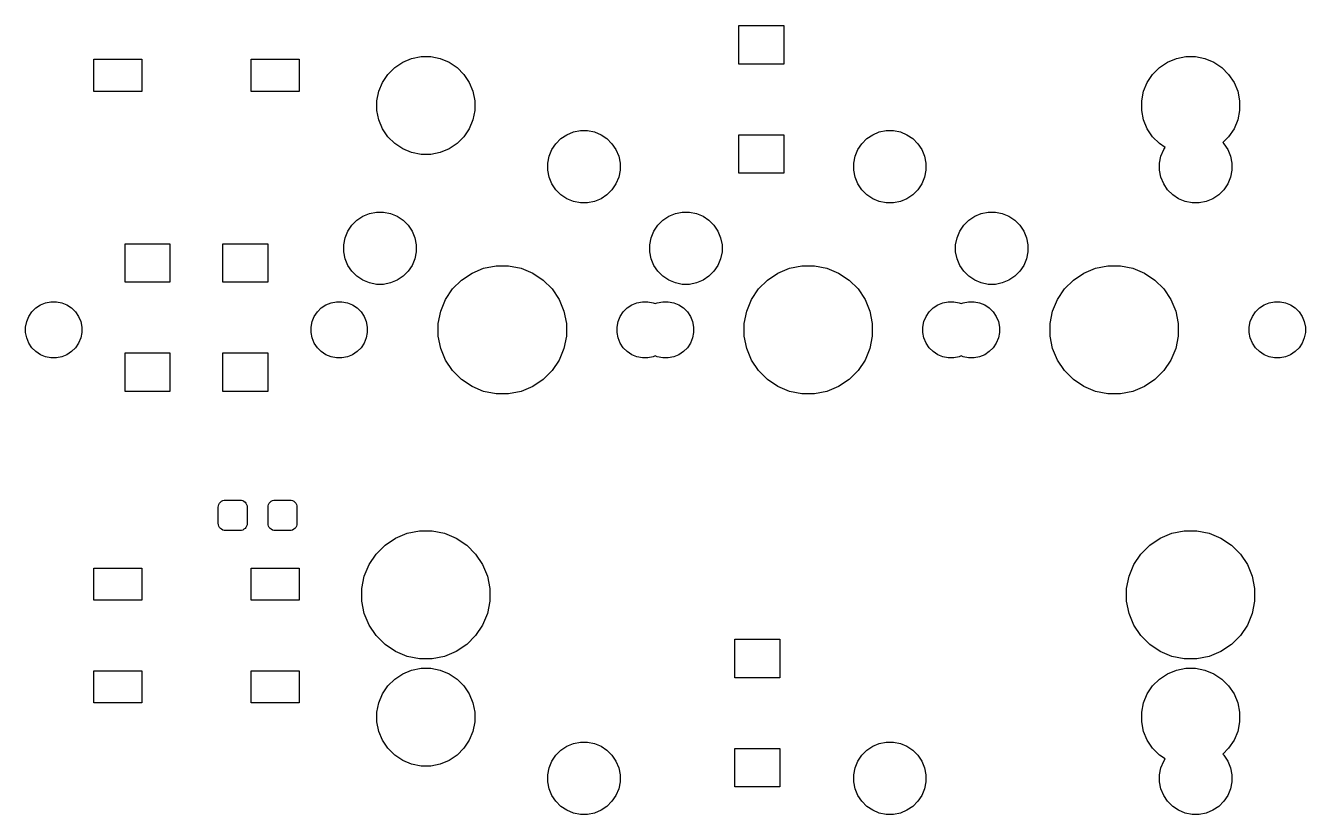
# Model space of a CAD drawing. Extents: x 8 to 336, y -137 to -25.
# Drawn here: x 296.31 to 336.15, y -105.58 to -81.01 of the extents above; entities that cross this region are included whole.
import ezdxf

# ---------------------------------------------------------------- set-up
doc = ezdxf.new("R2010")
doc.units = 0
doc.layers.add('BLACK', color=7, linetype='CONTINUOUS')

msp = doc.modelspace()

# ---------------------------------------------------------------- linework, layer by layer
at = {"layer": 'BLACK', "linetype": 'CONTINUOUS'}
for p, q in [((318.514, -82.212), (318.514, -81.012)), ((318.514, -81.012), (319.914, -81.012)), ((319.914, -81.012), (319.914, -82.212)), ((298.425, -83.0625), (298.425, -82.0625)), ((298.425, -82.0625), (299.925, -82.0625)), ((299.925, -82.0625), (299.925, -83.0625)), ((303.325, -83.0625), (303.325, -82.0625)), ((303.325, -82.0625), (304.825, -82.0625)), ((304.825, -82.0625), (304.825, -83.0625)), ((308.047, -82.1519), (308.324, -82.0371)), ((308.324, -82.0371), (308.619, -81.9785)), ((308.619, -81.9785), (308.919, -81.9785)), ((308.919, -81.9785), (309.213, -82.0371)), ((309.213, -82.0371), (309.491, -82.1519)), ((331.859, -82.1519), (332.137, -82.0371)), ((332.137, -82.0371), (332.431, -81.9785)), ((332.431, -81.9785), (332.731, -81.9785)), ((332.731, -81.9785), (333.026, -82.0371)), ((333.026, -82.0371), (333.303, -82.1519)), ((307.585, -82.531), (307.797, -82.3187)), ((307.797, -82.3187), (308.047, -82.1519)), ((309.491, -82.1519), (309.74, -82.3187)), ((309.74, -82.3187), (309.953, -82.531)), ((319.914, -82.212), (318.514, -82.212)), ((331.397, -82.531), (331.61, -82.3187)), ((331.61, -82.3187), (331.859, -82.1519)), ((333.303, -82.1519), (333.553, -82.3187)), ((333.553, -82.3187), (333.765, -82.531)), ((307.303, -83.058), (307.418, -82.7806)), ((307.418, -82.7806), (307.585, -82.531)), ((309.953, -82.531), (310.119, -82.7806)), ((310.119, -82.7806), (310.234, -83.058)), ((331.116, -83.058), (331.231, -82.7806)), ((331.231, -82.7806), (331.397, -82.531)), ((333.765, -82.531), (333.932, -82.7806)), ((333.932, -82.7806), (334.047, -83.058)), ((299.925, -83.0625), (298.425, -83.0625)), ((304.825, -83.0625), (303.325, -83.0625)), ((307.245, -83.3524), (307.303, -83.058)), ((310.234, -83.058), (310.293, -83.3524)), ((331.057, -83.3524), (331.116, -83.058)), ((334.047, -83.058), (334.105, -83.3524)), ((307.245, -83.6526), (307.245, -83.3524)), ((307.303, -83.947), (307.245, -83.6526)), ((310.293, -83.6526), (310.234, -83.947)), ((310.293, -83.3524), (310.293, -83.6526)), ((331.057, -83.6526), (331.057, -83.3524)), ((331.116, -83.947), (331.057, -83.6526)), ((334.105, -83.6526), (334.047, -83.947)), ((334.105, -83.3524), (334.105, -83.6526)), ((307.418, -84.2244), (307.303, -83.947)), ((310.234, -83.947), (310.119, -84.2244)), ((331.231, -84.2244), (331.116, -83.947)), ((334.047, -83.947), (333.932, -84.2244)), ((307.585, -84.474), (307.418, -84.2244)), ((307.797, -84.6863), (307.585, -84.474)), ((309.953, -84.474), (309.74, -84.6863)), ((310.119, -84.2244), (309.953, -84.474)), ((312.973, -84.5337), (313.157, -84.4105)), ((313.157, -84.4105), (313.362, -84.3257)), ((313.362, -84.3257), (313.579, -84.2825)), ((313.579, -84.2825), (313.801, -84.2825)), ((313.801, -84.2825), (314.018, -84.3257)), ((314.018, -84.3257), (314.223, -84.4105)), ((314.223, -84.4105), (314.407, -84.5337)), ((318.514, -85.612), (318.514, -84.412)), ((318.514, -84.412), (319.914, -84.412)), ((319.914, -84.412), (319.914, -85.612)), ((322.498, -84.5337), (322.682, -84.4105)), ((322.682, -84.4105), (322.887, -84.3257)), ((322.887, -84.3257), (323.104, -84.2825)), ((323.104, -84.2825), (323.326, -84.2825)), ((323.326, -84.2825), (323.543, -84.3257)), ((323.543, -84.3257), (323.748, -84.4105)), ((323.748, -84.4105), (323.932, -84.5337)), ((331.397, -84.474), (331.231, -84.2244)), ((331.61, -84.6863), (331.397, -84.474)), ((333.765, -84.474), (333.581, -84.6578)), ((333.932, -84.2244), (333.765, -84.474)), ((308.047, -84.8531), (307.797, -84.6863)), ((308.324, -84.9679), (308.047, -84.8531)), ((309.491, -84.8531), (309.213, -84.9679)), ((309.74, -84.6863), (309.491, -84.8531)), ((312.608, -85.0793), (312.693, -84.8746)), ((312.693, -84.8746), (312.816, -84.6904)), ((312.816, -84.6904), (312.973, -84.5337)), ((314.407, -84.5337), (314.564, -84.6904)), ((314.564, -84.6904), (314.687, -84.8746)), ((314.687, -84.8746), (314.772, -85.0793)), ((322.133, -85.0793), (322.218, -84.8746)), ((322.218, -84.8746), (322.341, -84.6904)), ((322.341, -84.6904), (322.498, -84.5337)), ((323.932, -84.5337), (324.089, -84.6904)), ((324.089, -84.6904), (324.212, -84.8746)), ((324.212, -84.8746), (324.297, -85.0793)), ((331.789, -84.806), (331.61, -84.6863)), ((331.658, -85.0793), (331.743, -84.8746)), ((331.743, -84.8746), (331.789, -84.806)), ((333.581, -84.6578), (333.614, -84.6904)), ((333.614, -84.6904), (333.737, -84.8746)), ((333.737, -84.8746), (333.822, -85.0793)), ((308.619, -85.0265), (308.324, -84.9679)), ((308.919, -85.0265), (308.619, -85.0265)), ((309.213, -84.9679), (308.919, -85.0265)), ((312.565, -85.2967), (312.608, -85.0793)), ((314.772, -85.0793), (314.815, -85.2967)), ((322.09, -85.2967), (322.133, -85.0793)), ((324.297, -85.0793), (324.34, -85.2967)), ((331.615, -85.2967), (331.658, -85.0793)), ((333.822, -85.0793), (333.865, -85.2967)), ((312.565, -85.5183), (312.565, -85.2967)), ((312.608, -85.7356), (312.565, -85.5183)), ((314.815, -85.5183), (314.772, -85.7356)), ((314.815, -85.2967), (314.815, -85.5183)), ((319.914, -85.612), (318.514, -85.612)), ((322.09, -85.5183), (322.09, -85.2967)), ((322.133, -85.7356), (322.09, -85.5183)), ((324.34, -85.5183), (324.297, -85.7356)), ((324.34, -85.2967), (324.34, -85.5183)), ((331.615, -85.5183), (331.615, -85.2967)), ((331.658, -85.7356), (331.615, -85.5183)), ((333.865, -85.5183), (333.822, -85.7356)), ((333.865, -85.2967), (333.865, -85.5183)), ((312.693, -85.9404), (312.608, -85.7356)), ((312.816, -86.1246), (312.693, -85.9404)), ((314.687, -85.9404), (314.564, -86.1246)), ((314.772, -85.7356), (314.687, -85.9404)), ((322.218, -85.9404), (322.133, -85.7356)), ((322.341, -86.1246), (322.218, -85.9404)), ((324.212, -85.9404), (324.089, -86.1246)), ((324.297, -85.7356), (324.212, -85.9404)), ((331.743, -85.9404), (331.658, -85.7356)), ((331.866, -86.1246), (331.743, -85.9404)), ((333.737, -85.9404), (333.614, -86.1246)), ((333.822, -85.7356), (333.737, -85.9404)), ((312.973, -86.2813), (312.816, -86.1246)), ((313.157, -86.4045), (312.973, -86.2813)), ((313.362, -86.4893), (313.157, -86.4045)), ((314.223, -86.4045), (314.018, -86.4893)), ((314.407, -86.2813), (314.223, -86.4045)), ((314.564, -86.1246), (314.407, -86.2813)), ((322.498, -86.2813), (322.341, -86.1246)), ((322.682, -86.4045), (322.498, -86.2813)), ((322.887, -86.4893), (322.682, -86.4045)), ((323.748, -86.4045), (323.543, -86.4893)), ((323.932, -86.2813), (323.748, -86.4045)), ((324.089, -86.1246), (323.932, -86.2813)), ((332.023, -86.2813), (331.866, -86.1246)), ((332.207, -86.4045), (332.023, -86.2813)), ((332.412, -86.4893), (332.207, -86.4045)), ((333.273, -86.4045), (333.068, -86.4893)), ((333.457, -86.2813), (333.273, -86.4045)), ((333.614, -86.1246), (333.457, -86.2813)), ((306.807, -86.9505), (307.012, -86.8657)), ((307.012, -86.8657), (307.229, -86.8225)), ((307.229, -86.8225), (307.451, -86.8225)), ((307.451, -86.8225), (307.668, -86.8657)), ((307.668, -86.8657), (307.873, -86.9505)), ((313.579, -86.5325), (313.362, -86.4893)), ((313.801, -86.5325), (313.579, -86.5325)), ((314.018, -86.4893), (313.801, -86.5325)), ((316.332, -86.9505), (316.537, -86.8657)), ((316.537, -86.8657), (316.754, -86.8225)), ((316.754, -86.8225), (316.976, -86.8225)), ((316.976, -86.8225), (317.193, -86.8657)), ((317.193, -86.8657), (317.398, -86.9505)), ((323.104, -86.5325), (322.887, -86.4893)), ((323.326, -86.5325), (323.104, -86.5325)), ((323.543, -86.4893), (323.326, -86.5325)), ((325.857, -86.9505), (326.062, -86.8657)), ((326.062, -86.8657), (326.279, -86.8225)), ((326.279, -86.8225), (326.501, -86.8225)), ((326.501, -86.8225), (326.718, -86.8657)), ((326.718, -86.8657), (326.923, -86.9505)), ((332.629, -86.5325), (332.412, -86.4893)), ((332.851, -86.5325), (332.629, -86.5325)), ((333.068, -86.4893), (332.851, -86.5325)), ((306.343, -87.4146), (306.466, -87.2304)), ((306.466, -87.2304), (306.623, -87.0737)), ((306.623, -87.0737), (306.807, -86.9505)), ((307.873, -86.9505), (308.057, -87.0737)), ((308.057, -87.0737), (308.214, -87.2304)), ((308.214, -87.2304), (308.337, -87.4146)), ((315.868, -87.4146), (315.991, -87.2304)), ((315.991, -87.2304), (316.148, -87.0737)), ((316.148, -87.0737), (316.332, -86.9505)), ((317.398, -86.9505), (317.582, -87.0737)), ((317.582, -87.0737), (317.739, -87.2304)), ((317.739, -87.2304), (317.862, -87.4146)), ((325.393, -87.4146), (325.516, -87.2304)), ((325.516, -87.2304), (325.673, -87.0737)), ((325.673, -87.0737), (325.857, -86.9505)), ((326.923, -86.9505), (327.107, -87.0737)), ((327.107, -87.0737), (327.264, -87.2304)), ((327.264, -87.2304), (327.387, -87.4146)), ((306.215, -87.8367), (306.258, -87.6193)), ((306.258, -87.6193), (306.343, -87.4146)), ((308.337, -87.4146), (308.422, -87.6193)), ((308.422, -87.6193), (308.465, -87.8367)), ((315.74, -87.8367), (315.783, -87.6193)), ((315.783, -87.6193), (315.868, -87.4146)), ((317.862, -87.4146), (317.947, -87.6193)), ((317.947, -87.6193), (317.99, -87.8367)), ((325.265, -87.8367), (325.308, -87.6193)), ((325.308, -87.6193), (325.393, -87.4146)), ((327.387, -87.4146), (327.472, -87.6193)), ((327.472, -87.6193), (327.515, -87.8367)), ((299.401, -89.0065), (299.401, -87.8065)), ((299.401, -87.8065), (300.801, -87.8065)), ((300.801, -87.8065), (300.801, -89.0065)), ((302.449, -89.0065), (302.449, -87.8065)), ((302.449, -87.8065), (303.849, -87.8065)), ((303.849, -87.8065), (303.849, -89.0065)), ((306.215, -88.0583), (306.215, -87.8367)), ((306.258, -88.2756), (306.215, -88.0583)), ((308.465, -88.0583), (308.422, -88.2756)), ((308.465, -87.8367), (308.465, -88.0583)), ((315.74, -88.0583), (315.74, -87.8367)), ((315.783, -88.2756), (315.74, -88.0583)), ((317.99, -88.0583), (317.947, -88.2756)), ((317.99, -87.8367), (317.99, -88.0583)), ((325.265, -88.0583), (325.265, -87.8367)), ((325.308, -88.2756), (325.265, -88.0583)), ((327.515, -88.0583), (327.472, -88.2756)), ((327.515, -87.8367), (327.515, -88.0583)), ((306.343, -88.4804), (306.258, -88.2756)), ((308.422, -88.2756), (308.337, -88.4804)), ((315.868, -88.4804), (315.783, -88.2756)), ((317.947, -88.2756), (317.862, -88.4804)), ((325.393, -88.4804), (325.308, -88.2756)), ((327.472, -88.2756), (327.387, -88.4804)), ((306.466, -88.6646), (306.343, -88.4804)), ((306.623, -88.8213), (306.466, -88.6646)), ((306.807, -88.9445), (306.623, -88.8213)), ((308.057, -88.8213), (307.873, -88.9445)), ((308.214, -88.6646), (308.057, -88.8213)), ((308.337, -88.4804), (308.214, -88.6646)), ((309.879, -88.9387), (310.206, -88.7205)), ((310.206, -88.7205), (310.568, -88.5702)), ((310.568, -88.5702), (310.954, -88.4936)), ((310.954, -88.4936), (311.346, -88.4936)), ((311.346, -88.4936), (311.732, -88.5702)), ((311.732, -88.5702), (312.094, -88.7205)), ((312.094, -88.7205), (312.421, -88.9387)), ((315.991, -88.6646), (315.868, -88.4804)), ((316.148, -88.8213), (315.991, -88.6646)), ((316.332, -88.9445), (316.148, -88.8213)), ((317.582, -88.8213), (317.398, -88.9445)), ((317.739, -88.6646), (317.582, -88.8213)), ((317.862, -88.4804), (317.739, -88.6646)), ((319.404, -88.9387), (319.731, -88.7205)), ((319.731, -88.7205), (320.093, -88.5702)), ((320.093, -88.5702), (320.479, -88.4936)), ((320.479, -88.4936), (320.871, -88.4936)), ((320.871, -88.4936), (321.257, -88.5702)), ((321.257, -88.5702), (321.619, -88.7205)), ((321.619, -88.7205), (321.946, -88.9387)), ((325.516, -88.6646), (325.393, -88.4804)), ((325.673, -88.8213), (325.516, -88.6646)), ((325.857, -88.9445), (325.673, -88.8213)), ((327.107, -88.8213), (326.923, -88.9445)), ((327.264, -88.6646), (327.107, -88.8213)), ((327.387, -88.4804), (327.264, -88.6646)), ((328.929, -88.9387), (329.256, -88.7205)), ((329.256, -88.7205), (329.618, -88.5702)), ((329.618, -88.5702), (330.004, -88.4936)), ((330.004, -88.4936), (330.396, -88.4936)), ((330.396, -88.4936), (330.782, -88.5702)), ((330.782, -88.5702), (331.144, -88.7205)), ((331.144, -88.7205), (331.471, -88.9387)), ((300.801, -89.0065), (299.401, -89.0065)), ((303.849, -89.0065), (302.449, -89.0065)), ((307.012, -89.0293), (306.807, -88.9445)), ((307.229, -89.0725), (307.012, -89.0293)), ((307.451, -89.0725), (307.229, -89.0725)), ((307.668, -89.0293), (307.451, -89.0725)), ((307.873, -88.9445), (307.668, -89.0293)), ((309.383, -89.543), (309.601, -89.2165)), ((309.601, -89.2165), (309.879, -88.9387)), ((312.421, -88.9387), (312.699, -89.2165)), ((312.699, -89.2165), (312.917, -89.543)), ((316.537, -89.0293), (316.332, -88.9445)), ((316.754, -89.0725), (316.537, -89.0293)), ((316.976, -89.0725), (316.754, -89.0725)), ((317.193, -89.0293), (316.976, -89.0725)), ((317.398, -88.9445), (317.193, -89.0293)), ((318.908, -89.543), (319.126, -89.2165)), ((319.126, -89.2165), (319.404, -88.9387)), ((321.946, -88.9387), (322.224, -89.2165)), ((322.224, -89.2165), (322.442, -89.543)), ((326.062, -89.0293), (325.857, -88.9445)), ((326.279, -89.0725), (326.062, -89.0293)), ((326.501, -89.0725), (326.279, -89.0725)), ((326.718, -89.0293), (326.501, -89.0725)), ((326.923, -88.9445), (326.718, -89.0293)), ((328.433, -89.543), (328.651, -89.2165)), ((328.651, -89.2165), (328.929, -88.9387)), ((331.471, -88.9387), (331.749, -89.2165)), ((331.749, -89.2165), (331.967, -89.543)), ((296.766, -89.7121), (296.925, -89.6461)), ((296.925, -89.6461), (297.094, -89.6125)), ((297.094, -89.6125), (297.266, -89.6125)), ((297.266, -89.6125), (297.435, -89.6461)), ((297.435, -89.6461), (297.594, -89.7121)), ((305.656, -89.7121), (305.815, -89.6461)), ((305.815, -89.6461), (305.984, -89.6125)), ((305.984, -89.6125), (306.156, -89.6125)), ((306.156, -89.6125), (306.325, -89.6461)), ((306.325, -89.6461), (306.484, -89.7121)), ((309.233, -89.9059), (309.383, -89.543)), ((312.917, -89.543), (313.067, -89.9059)), ((315.181, -89.7121), (315.34, -89.6461)), ((315.34, -89.6461), (315.509, -89.6125)), ((315.509, -89.6125), (315.681, -89.6125)), ((315.681, -89.6125), (315.85, -89.6461)), ((315.85, -89.6461), (315.912, -89.6719)), ((315.912, -89.6719), (315.975, -89.6461)), ((315.975, -89.6461), (316.144, -89.6125)), ((316.144, -89.6125), (316.316, -89.6125)), ((316.316, -89.6125), (316.485, -89.6461)), ((316.485, -89.6461), (316.644, -89.7121)), ((318.758, -89.9059), (318.908, -89.543)), ((322.442, -89.543), (322.592, -89.9059)), ((324.706, -89.7121), (324.865, -89.6461)), ((324.865, -89.6461), (325.034, -89.6125)), ((325.034, -89.6125), (325.206, -89.6125)), ((325.206, -89.6125), (325.375, -89.6461)), ((325.375, -89.6461), (325.438, -89.6719)), ((325.438, -89.6719), (325.5, -89.6461)), ((325.5, -89.6461), (325.669, -89.6125)), ((325.669, -89.6125), (325.841, -89.6125)), ((325.841, -89.6125), (326.01, -89.6461)), ((326.01, -89.6461), (326.169, -89.7121)), ((328.283, -89.9059), (328.433, -89.543)), ((331.967, -89.543), (332.117, -89.9059)), ((334.866, -89.7121), (335.025, -89.6461)), ((335.025, -89.6461), (335.194, -89.6125)), ((335.194, -89.6125), (335.366, -89.6125)), ((335.366, -89.6125), (335.535, -89.6461)), ((335.535, -89.6461), (335.694, -89.7121)), ((296.405, -90.073), (296.5, -89.9297)), ((296.5, -89.9297), (296.622, -89.8078)), ((296.622, -89.8078), (296.766, -89.7121)), ((297.594, -89.7121), (297.738, -89.8078)), ((297.738, -89.8078), (297.86, -89.9297)), ((297.86, -89.9297), (297.955, -90.073)), ((305.295, -90.073), (305.39, -89.9297)), ((305.39, -89.9297), (305.512, -89.8078)), ((305.512, -89.8078), (305.656, -89.7121)), ((306.484, -89.7121), (306.628, -89.8078)), ((306.628, -89.8078), (306.75, -89.9297)), ((306.75, -89.9297), (306.845, -90.073)), ((309.156, -90.2911), (309.233, -89.9059)), ((313.067, -89.9059), (313.144, -90.2911)), ((314.82, -90.073), (314.915, -89.9297)), ((314.915, -89.9297), (315.037, -89.8078)), ((315.037, -89.8078), (315.181, -89.7121)), ((316.644, -89.7121), (316.788, -89.8078)), ((316.788, -89.8078), (316.91, -89.9297)), ((316.91, -89.9297), (317.005, -90.073)), ((318.681, -90.2911), (318.758, -89.9059)), ((322.592, -89.9059), (322.669, -90.2911)), ((324.345, -90.073), (324.44, -89.9297)), ((324.44, -89.9297), (324.562, -89.8078)), ((324.562, -89.8078), (324.706, -89.7121)), ((326.169, -89.7121), (326.313, -89.8078)), ((326.313, -89.8078), (326.435, -89.9297)), ((326.435, -89.9297), (326.53, -90.073)), ((328.206, -90.2911), (328.283, -89.9059)), ((332.117, -89.9059), (332.194, -90.2911)), ((334.505, -90.073), (334.6, -89.9297)), ((334.6, -89.9297), (334.722, -89.8078)), ((334.722, -89.8078), (334.866, -89.7121)), ((335.694, -89.7121), (335.838, -89.8078)), ((335.838, -89.8078), (335.96, -89.9297)), ((335.96, -89.9297), (336.055, -90.073)), ((296.305, -90.4013), (296.339, -90.2323)), ((296.305, -90.5737), (296.305, -90.4013)), ((296.339, -90.2323), (296.405, -90.073)), ((297.955, -90.073), (298.021, -90.2323)), ((298.021, -90.2323), (298.055, -90.4013)), ((298.055, -90.4013), (298.055, -90.5737)), ((305.195, -90.4013), (305.229, -90.2323)), ((305.195, -90.5737), (305.195, -90.4013)), ((305.229, -90.2323), (305.295, -90.073)), ((306.845, -90.073), (306.911, -90.2323)), ((306.911, -90.2323), (306.945, -90.4013)), ((306.945, -90.4013), (306.945, -90.5737)), ((309.156, -90.6839), (309.156, -90.2911)), ((313.144, -90.2911), (313.144, -90.6839)), ((314.72, -90.4013), (314.754, -90.2323)), ((314.72, -90.5737), (314.72, -90.4013)), ((314.754, -90.2323), (314.82, -90.073)), ((317.005, -90.073), (317.071, -90.2323)), ((317.071, -90.2323), (317.105, -90.4013)), ((317.105, -90.4013), (317.105, -90.5737)), ((318.681, -90.6839), (318.681, -90.2911)), ((322.669, -90.2911), (322.669, -90.6839)), ((324.245, -90.4013), (324.279, -90.2323)), ((324.245, -90.5737), (324.245, -90.4013)), ((324.279, -90.2323), (324.345, -90.073)), ((326.53, -90.073), (326.596, -90.2323)), ((326.596, -90.2323), (326.63, -90.4013)), ((326.63, -90.4013), (326.63, -90.5737)), ((328.206, -90.6839), (328.206, -90.2911)), ((332.194, -90.2911), (332.194, -90.6839)), ((334.405, -90.4013), (334.439, -90.2323)), ((334.405, -90.5737), (334.405, -90.4013)), ((334.439, -90.2323), (334.505, -90.073)), ((336.055, -90.073), (336.121, -90.2323)), ((336.121, -90.2323), (336.155, -90.4013)), ((336.155, -90.4013), (336.155, -90.5737)), ((296.339, -90.7427), (296.305, -90.5737)), ((296.405, -90.902), (296.339, -90.7427)), ((298.021, -90.7427), (297.955, -90.902)), ((298.055, -90.5737), (298.021, -90.7427)), ((305.229, -90.7427), (305.195, -90.5737)), ((305.295, -90.902), (305.229, -90.7427)), ((306.911, -90.7427), (306.845, -90.902)), ((306.945, -90.5737), (306.911, -90.7427)), ((309.233, -91.0691), (309.156, -90.6839)), ((313.144, -90.6839), (313.067, -91.0691)), ((314.754, -90.7427), (314.72, -90.5737)), ((314.82, -90.902), (314.754, -90.7427)), ((317.071, -90.7427), (317.005, -90.902)), ((317.105, -90.5737), (317.071, -90.7427)), ((318.758, -91.0691), (318.681, -90.6839)), ((322.669, -90.6839), (322.592, -91.0691)), ((324.279, -90.7427), (324.245, -90.5737)), ((324.345, -90.902), (324.279, -90.7427)), ((326.596, -90.7427), (326.53, -90.902)), ((326.63, -90.5737), (326.596, -90.7427)), ((328.283, -91.0691), (328.206, -90.6839)), ((332.194, -90.6839), (332.117, -91.0691)), ((334.439, -90.7427), (334.405, -90.5737)), ((334.505, -90.902), (334.439, -90.7427)), ((336.121, -90.7427), (336.055, -90.902)), ((336.155, -90.5737), (336.121, -90.7427)), ((296.5, -91.0453), (296.405, -90.902)), ((296.622, -91.1672), (296.5, -91.0453)), ((296.766, -91.2629), (296.622, -91.1672)), ((297.738, -91.1672), (297.594, -91.2629)), ((297.86, -91.0453), (297.738, -91.1672)), ((297.955, -90.902), (297.86, -91.0453)), ((299.401, -92.4065), (299.401, -91.2065)), ((299.401, -91.2065), (300.801, -91.2065)), ((300.801, -91.2065), (300.801, -92.4065)), ((302.449, -92.4065), (302.449, -91.2065)), ((302.449, -91.2065), (303.849, -91.2065)), ((303.849, -91.2065), (303.849, -92.4065)), ((305.39, -91.0453), (305.295, -90.902)), ((305.512, -91.1672), (305.39, -91.0453)), ((305.656, -91.2629), (305.512, -91.1672)), ((306.628, -91.1672), (306.484, -91.2629)), ((306.75, -91.0453), (306.628, -91.1672)), ((306.845, -90.902), (306.75, -91.0453)), ((309.383, -91.432), (309.233, -91.0691)), ((313.067, -91.0691), (312.917, -91.432)), ((314.915, -91.0453), (314.82, -90.902)), ((315.037, -91.1672), (314.915, -91.0453)), ((315.181, -91.2629), (315.037, -91.1672)), ((316.788, -91.1672), (316.644, -91.2629)), ((316.91, -91.0453), (316.788, -91.1672)), ((317.005, -90.902), (316.91, -91.0453)), ((318.908, -91.432), (318.758, -91.0691)), ((322.592, -91.0691), (322.442, -91.432)), ((324.44, -91.0453), (324.345, -90.902)), ((324.562, -91.1672), (324.44, -91.0453)), ((324.706, -91.2629), (324.562, -91.1672)), ((326.313, -91.1672), (326.169, -91.2629)), ((326.435, -91.0453), (326.313, -91.1672)), ((326.53, -90.902), (326.435, -91.0453)), ((328.433, -91.432), (328.283, -91.0691)), ((332.117, -91.0691), (331.967, -91.432)), ((334.6, -91.0453), (334.505, -90.902)), ((334.722, -91.1672), (334.6, -91.0453)), ((334.866, -91.2629), (334.722, -91.1672)), ((335.838, -91.1672), (335.694, -91.2629)), ((335.96, -91.0453), (335.838, -91.1672)), ((336.055, -90.902), (335.96, -91.0453)), ((296.925, -91.3289), (296.766, -91.2629)), ((297.094, -91.3625), (296.925, -91.3289)), ((297.266, -91.3625), (297.094, -91.3625)), ((297.435, -91.3289), (297.266, -91.3625)), ((297.594, -91.2629), (297.435, -91.3289)), ((305.815, -91.3289), (305.656, -91.2629)), ((305.984, -91.3625), (305.815, -91.3289)), ((306.156, -91.3625), (305.984, -91.3625)), ((306.325, -91.3289), (306.156, -91.3625)), ((306.484, -91.2629), (306.325, -91.3289)), ((309.601, -91.7585), (309.383, -91.432)), ((312.917, -91.432), (312.699, -91.7585)), ((315.34, -91.3289), (315.181, -91.2629)), ((315.509, -91.3625), (315.34, -91.3289)), ((315.681, -91.3625), (315.509, -91.3625)), ((315.85, -91.3289), (315.681, -91.3625)), ((315.912, -91.3031), (315.85, -91.3289)), ((315.975, -91.3289), (315.912, -91.3031)), ((316.144, -91.3625), (315.975, -91.3289)), ((316.316, -91.3625), (316.144, -91.3625)), ((316.485, -91.3289), (316.316, -91.3625)), ((316.644, -91.2629), (316.485, -91.3289)), ((319.126, -91.7585), (318.908, -91.432)), ((322.442, -91.432), (322.224, -91.7585)), ((324.865, -91.3289), (324.706, -91.2629)), ((325.034, -91.3625), (324.865, -91.3289)), ((325.206, -91.3625), (325.034, -91.3625)), ((325.375, -91.3289), (325.206, -91.3625)), ((325.438, -91.3031), (325.375, -91.3289)), ((325.5, -91.3289), (325.438, -91.3031)), ((325.669, -91.3625), (325.5, -91.3289)), ((325.841, -91.3625), (325.669, -91.3625)), ((326.01, -91.3289), (325.841, -91.3625)), ((326.169, -91.2629), (326.01, -91.3289)), ((328.651, -91.7585), (328.433, -91.432)), ((331.967, -91.432), (331.749, -91.7585)), ((335.025, -91.3289), (334.866, -91.2629)), ((335.194, -91.3625), (335.025, -91.3289)), ((335.366, -91.3625), (335.194, -91.3625)), ((335.535, -91.3289), (335.366, -91.3625)), ((335.694, -91.2629), (335.535, -91.3289)), ((309.879, -92.0363), (309.601, -91.7585)), ((310.206, -92.2545), (309.879, -92.0363)), ((312.421, -92.0363), (312.094, -92.2545)), ((312.699, -91.7585), (312.421, -92.0363)), ((319.404, -92.0363), (319.126, -91.7585)), ((319.731, -92.2545), (319.404, -92.0363)), ((321.946, -92.0363), (321.619, -92.2545)), ((322.224, -91.7585), (321.946, -92.0363)), ((328.929, -92.0363), (328.651, -91.7585)), ((329.256, -92.2545), (328.929, -92.0363)), ((331.471, -92.0363), (331.144, -92.2545)), ((331.749, -91.7585), (331.471, -92.0363)), ((300.801, -92.4065), (299.401, -92.4065)), ((303.849, -92.4065), (302.449, -92.4065)), ((310.568, -92.4048), (310.206, -92.2545)), ((310.954, -92.4814), (310.568, -92.4048)), ((311.732, -92.4048), (311.346, -92.4814)), ((312.094, -92.2545), (311.732, -92.4048)), ((320.093, -92.4048), (319.731, -92.2545)), ((320.479, -92.4814), (320.093, -92.4048)), ((321.257, -92.4048), (320.871, -92.4814)), ((321.619, -92.2545), (321.257, -92.4048)), ((329.618, -92.4048), (329.256, -92.2545)), ((330.004, -92.4814), (329.618, -92.4048)), ((330.782, -92.4048), (330.396, -92.4814)), ((331.144, -92.2545), (330.782, -92.4048)), ((311.346, -92.4814), (310.954, -92.4814)), ((320.871, -92.4814), (320.479, -92.4814)), ((330.396, -92.4814), (330.004, -92.4814)), ((302.305, -96.016), (302.309, -95.9721)), ((302.305, -96.516), (302.305, -96.016)), ((302.309, -95.9721), (302.322, -95.9299)), ((302.322, -95.9299), (302.343, -95.891)), ((302.343, -95.891), (302.371, -95.8569)), ((302.371, -95.8569), (302.405, -95.8289)), ((302.405, -95.8289), (302.444, -95.8081)), ((302.444, -95.8081), (302.486, -95.7953)), ((302.486, -95.7953), (302.53, -95.791)), ((302.53, -95.791), (302.98, -95.791)), ((302.98, -95.791), (303.024, -95.7953)), ((303.024, -95.7953), (303.066, -95.8081)), ((303.066, -95.8081), (303.105, -95.8289)), ((303.105, -95.8289), (303.139, -95.8569)), ((303.139, -95.8569), (303.167, -95.891)), ((303.167, -95.891), (303.188, -95.9299)), ((303.188, -95.9299), (303.201, -95.9721)), ((303.201, -95.9721), (303.205, -96.016)), ((303.205, -96.016), (303.205, -96.516)), ((303.855, -96.016), (303.859, -95.9721)), ((303.855, -96.516), (303.855, -96.016)), ((303.859, -95.9721), (303.872, -95.9299)), ((303.872, -95.9299), (303.893, -95.891)), ((303.893, -95.891), (303.921, -95.8569)), ((303.921, -95.8569), (303.955, -95.8289)), ((303.955, -95.8289), (303.994, -95.8081)), ((303.994, -95.8081), (304.036, -95.7953)), ((304.036, -95.7953), (304.08, -95.791)), ((304.08, -95.791), (304.53, -95.791)), ((304.53, -95.791), (304.574, -95.7953)), ((304.574, -95.7953), (304.616, -95.8081)), ((304.616, -95.8081), (304.655, -95.8289)), ((304.655, -95.8289), (304.689, -95.8569)), ((304.689, -95.8569), (304.717, -95.891)), ((304.717, -95.891), (304.738, -95.9299)), ((304.738, -95.9299), (304.751, -95.9721)), ((304.751, -95.9721), (304.755, -96.016)), ((304.755, -96.016), (304.755, -96.516)), ((302.309, -96.5599), (302.305, -96.516)), ((302.322, -96.6021), (302.309, -96.5599)), ((302.343, -96.641), (302.322, -96.6021)), ((302.371, -96.6751), (302.343, -96.641)), ((302.405, -96.7031), (302.371, -96.6751)), ((302.444, -96.7239), (302.405, -96.7031)), ((302.486, -96.7367), (302.444, -96.7239)), ((302.53, -96.741), (302.486, -96.7367)), ((302.98, -96.741), (302.53, -96.741)), ((303.024, -96.7367), (302.98, -96.741)), ((303.066, -96.7239), (303.024, -96.7367)), ((303.105, -96.7031), (303.066, -96.7239)), ((303.139, -96.6751), (303.105, -96.7031)), ((303.167, -96.641), (303.139, -96.6751)), ((303.188, -96.6021), (303.167, -96.641)), ((303.201, -96.5599), (303.188, -96.6021)), ((303.205, -96.516), (303.201, -96.5599)), ((303.859, -96.5599), (303.855, -96.516)), ((303.872, -96.6021), (303.859, -96.5599)), ((303.893, -96.641), (303.872, -96.6021)), ((303.921, -96.6751), (303.893, -96.641)), ((303.955, -96.7031), (303.921, -96.6751)), ((303.994, -96.7239), (303.955, -96.7031)), ((304.036, -96.7367), (303.994, -96.7239)), ((304.08, -96.741), (304.036, -96.7367)), ((304.53, -96.741), (304.08, -96.741)), ((304.574, -96.7367), (304.53, -96.741)), ((304.616, -96.7239), (304.574, -96.7367)), ((304.655, -96.7031), (304.616, -96.7239)), ((304.689, -96.6751), (304.655, -96.7031)), ((304.717, -96.641), (304.689, -96.6751)), ((304.738, -96.6021), (304.717, -96.641)), ((304.751, -96.5599), (304.738, -96.6021)), ((304.755, -96.516), (304.751, -96.5599)), ((307.824, -96.9755), (308.187, -96.8252)), ((308.187, -96.8252), (308.572, -96.7486)), ((308.572, -96.7486), (308.965, -96.7486)), ((308.965, -96.7486), (309.35, -96.8252)), ((309.35, -96.8252), (309.713, -96.9755)), ((331.637, -96.9755), (332, -96.8252)), ((332, -96.8252), (332.385, -96.7486)), ((332.385, -96.7486), (332.778, -96.7486)), ((332.778, -96.7486), (333.163, -96.8252)), ((333.163, -96.8252), (333.526, -96.9755)), ((307.22, -97.4715), (307.498, -97.1937)), ((307.498, -97.1937), (307.824, -96.9755)), ((309.713, -96.9755), (310.04, -97.1937)), ((310.04, -97.1937), (310.318, -97.4715)), ((331.032, -97.4715), (331.31, -97.1937)), ((331.31, -97.1937), (331.637, -96.9755)), ((333.526, -96.9755), (333.852, -97.1937)), ((333.852, -97.1937), (334.13, -97.4715)), ((307.002, -97.798), (307.22, -97.4715)), ((310.318, -97.4715), (310.536, -97.798)), ((330.814, -97.798), (331.032, -97.4715)), ((334.13, -97.4715), (334.348, -97.798)), ((298.425, -98.912), (298.425, -97.912)), ((298.425, -97.912), (299.925, -97.912)), ((299.925, -97.912), (299.925, -98.912)), ((303.325, -98.912), (303.325, -97.912)), ((303.325, -97.912), (304.825, -97.912)), ((304.825, -97.912), (304.825, -98.912)), ((306.851, -98.1609), (307.002, -97.798)), ((310.536, -97.798), (310.686, -98.1609)), ((330.664, -98.1609), (330.814, -97.798)), ((334.348, -97.798), (334.499, -98.1609)), ((306.775, -98.5461), (306.851, -98.1609)), ((310.686, -98.1609), (310.763, -98.5461)), ((330.587, -98.5461), (330.664, -98.1609)), ((334.499, -98.1609), (334.575, -98.5461)), ((306.775, -98.9389), (306.775, -98.5461)), ((310.763, -98.5461), (310.763, -98.9389)), ((330.587, -98.9389), (330.587, -98.5461)), ((334.575, -98.5461), (334.575, -98.9389)), ((299.925, -98.912), (298.425, -98.912)), ((304.825, -98.912), (303.325, -98.912)), ((306.851, -99.3241), (306.775, -98.9389)), ((310.763, -98.9389), (310.686, -99.3241)), ((330.664, -99.3241), (330.587, -98.9389)), ((334.575, -98.9389), (334.499, -99.3241)), ((307.002, -99.687), (306.851, -99.3241)), ((310.686, -99.3241), (310.536, -99.687)), ((330.814, -99.687), (330.664, -99.3241)), ((334.499, -99.3241), (334.348, -99.687)), ((307.22, -100.014), (307.002, -99.687)), ((307.498, -100.291), (307.22, -100.014)), ((310.318, -100.014), (310.04, -100.291)), ((310.536, -99.687), (310.318, -100.014)), ((331.032, -100.014), (330.814, -99.687)), ((331.31, -100.291), (331.032, -100.014)), ((334.13, -100.014), (333.852, -100.291)), ((334.348, -99.687), (334.13, -100.014)), ((307.824, -100.509), (307.498, -100.291)), ((310.04, -100.291), (309.713, -100.509)), ((318.388, -101.326), (318.388, -100.126)), ((318.388, -100.126), (319.788, -100.126)), ((319.788, -100.126), (319.788, -101.326)), ((331.637, -100.509), (331.31, -100.291)), ((333.852, -100.291), (333.526, -100.509)), ((308.187, -100.66), (307.824, -100.509)), ((308.572, -100.736), (308.187, -100.66)), ((308.965, -100.736), (308.572, -100.736)), ((309.35, -100.66), (308.965, -100.736)), ((309.713, -100.509), (309.35, -100.66)), ((332, -100.66), (331.637, -100.509)), ((332.385, -100.736), (332, -100.66)), ((332.778, -100.736), (332.385, -100.736)), ((333.163, -100.66), (332.778, -100.736)), ((333.526, -100.509), (333.163, -100.66)), ((298.425, -102.112), (298.425, -101.112)), ((298.425, -101.112), (299.925, -101.112)), ((299.925, -101.112), (299.925, -102.112)), ((303.325, -102.112), (303.325, -101.112)), ((303.325, -101.112), (304.825, -101.112)), ((304.825, -101.112), (304.825, -102.112)), ((307.797, -101.369), (308.047, -101.202)), ((308.047, -101.202), (308.324, -101.088)), ((308.324, -101.088), (308.619, -101.029)), ((308.619, -101.029), (308.919, -101.029)), ((308.919, -101.029), (309.213, -101.088)), ((309.213, -101.088), (309.491, -101.202)), ((309.491, -101.202), (309.74, -101.369)), ((331.61, -101.369), (331.859, -101.202)), ((331.859, -101.202), (332.137, -101.088)), ((332.137, -101.088), (332.431, -101.029)), ((332.431, -101.029), (332.731, -101.029)), ((332.731, -101.029), (333.026, -101.088)), ((333.026, -101.088), (333.303, -101.202)), ((333.303, -101.202), (333.553, -101.369)), ((307.418, -101.831), (307.585, -101.582)), ((307.585, -101.582), (307.797, -101.369)), ((309.74, -101.369), (309.953, -101.582)), ((309.953, -101.582), (310.119, -101.831)), ((319.788, -101.326), (318.388, -101.326)), ((331.231, -101.831), (331.397, -101.582)), ((331.397, -101.582), (331.61, -101.369)), ((333.553, -101.369), (333.765, -101.582)), ((333.765, -101.582), (333.932, -101.831)), ((307.303, -102.108), (307.418, -101.831)), ((310.119, -101.831), (310.234, -102.108)), ((331.116, -102.108), (331.231, -101.831)), ((333.932, -101.831), (334.047, -102.108)), ((299.925, -102.112), (298.425, -102.112)), ((304.825, -102.112), (303.325, -102.112)), ((307.245, -102.403), (307.303, -102.108)), ((307.245, -102.703), (307.245, -102.403)), ((310.234, -102.108), (310.293, -102.403)), ((310.293, -102.403), (310.293, -102.703)), ((331.057, -102.403), (331.116, -102.108)), ((331.057, -102.703), (331.057, -102.403)), ((334.047, -102.108), (334.105, -102.403)), ((334.105, -102.403), (334.105, -102.703)), ((307.303, -102.998), (307.245, -102.703)), ((310.293, -102.703), (310.234, -102.998)), ((331.116, -102.998), (331.057, -102.703)), ((334.105, -102.703), (334.047, -102.998)), ((307.418, -103.275), (307.303, -102.998)), ((310.234, -102.998), (310.119, -103.275)), ((331.231, -103.275), (331.116, -102.998)), ((334.047, -102.998), (333.932, -103.275)), ((307.585, -103.524), (307.418, -103.275)), ((307.797, -103.737), (307.585, -103.524)), ((309.953, -103.524), (309.74, -103.737)), ((310.119, -103.275), (309.953, -103.524)), ((312.816, -103.741), (312.973, -103.584)), ((312.973, -103.584), (313.157, -103.461)), ((313.157, -103.461), (313.362, -103.376)), ((313.362, -103.376), (313.579, -103.333)), ((313.579, -103.333), (313.801, -103.333)), ((313.801, -103.333), (314.018, -103.376)), ((314.018, -103.376), (314.223, -103.461)), ((314.223, -103.461), (314.407, -103.584)), ((314.407, -103.584), (314.564, -103.741)), ((318.388, -104.726), (318.388, -103.526)), ((318.388, -103.526), (319.788, -103.526)), ((319.788, -103.526), (319.788, -104.726)), ((322.341, -103.741), (322.498, -103.584)), ((322.498, -103.584), (322.682, -103.461)), ((322.682, -103.461), (322.887, -103.376)), ((322.887, -103.376), (323.104, -103.333)), ((323.104, -103.333), (323.326, -103.333)), ((323.326, -103.333), (323.543, -103.376)), ((323.543, -103.376), (323.748, -103.461)), ((323.748, -103.461), (323.932, -103.584)), ((323.932, -103.584), (324.089, -103.741)), ((331.397, -103.524), (331.231, -103.275)), ((331.61, -103.737), (331.397, -103.524)), ((333.765, -103.524), (333.581, -103.708)), ((333.932, -103.275), (333.765, -103.524)), ((308.047, -103.904), (307.797, -103.737)), ((308.324, -104.018), (308.047, -103.904)), ((309.491, -103.904), (309.213, -104.018)), ((309.74, -103.737), (309.491, -103.904)), ((312.608, -104.13), (312.693, -103.925)), ((312.693, -103.925), (312.816, -103.741)), ((314.564, -103.741), (314.687, -103.925)), ((314.687, -103.925), (314.772, -104.13)), ((322.133, -104.13), (322.218, -103.925)), ((322.218, -103.925), (322.341, -103.741)), ((324.089, -103.741), (324.212, -103.925)), ((324.212, -103.925), (324.297, -104.13)), ((331.789, -103.856), (331.61, -103.737)), ((331.658, -104.13), (331.743, -103.925)), ((331.743, -103.925), (331.789, -103.856)), ((333.581, -103.708), (333.614, -103.741)), ((333.614, -103.741), (333.737, -103.925)), ((333.737, -103.925), (333.822, -104.13)), ((308.619, -104.077), (308.324, -104.018)), ((308.919, -104.077), (308.619, -104.077)), ((309.213, -104.018), (308.919, -104.077)), ((312.565, -104.347), (312.608, -104.13)), ((312.565, -104.569), (312.565, -104.347)), ((314.772, -104.13), (314.815, -104.347)), ((314.815, -104.347), (314.815, -104.569)), ((322.09, -104.347), (322.133, -104.13)), ((322.09, -104.569), (322.09, -104.347)), ((324.297, -104.13), (324.34, -104.347)), ((324.34, -104.347), (324.34, -104.569)), ((331.615, -104.347), (331.658, -104.13)), ((331.615, -104.569), (331.615, -104.347)), ((333.822, -104.13), (333.865, -104.347)), ((333.865, -104.347), (333.865, -104.569)), ((312.608, -104.786), (312.565, -104.569)), ((312.693, -104.991), (312.608, -104.786)), ((314.772, -104.786), (314.687, -104.991)), ((314.815, -104.569), (314.772, -104.786)), ((319.788, -104.726), (318.388, -104.726)), ((322.133, -104.786), (322.09, -104.569)), ((322.218, -104.991), (322.133, -104.786)), ((324.297, -104.786), (324.212, -104.991)), ((324.34, -104.569), (324.297, -104.786)), ((331.658, -104.786), (331.615, -104.569)), ((331.743, -104.991), (331.658, -104.786)), ((333.822, -104.786), (333.737, -104.991)), ((333.865, -104.569), (333.822, -104.786)), ((312.816, -105.175), (312.693, -104.991)), ((312.973, -105.332), (312.816, -105.175)), ((314.564, -105.175), (314.407, -105.332)), ((314.687, -104.991), (314.564, -105.175)), ((322.341, -105.175), (322.218, -104.991)), ((322.498, -105.332), (322.341, -105.175)), ((324.089, -105.175), (323.932, -105.332)), ((324.212, -104.991), (324.089, -105.175)), ((331.866, -105.175), (331.743, -104.991)), ((332.023, -105.332), (331.866, -105.175)), ((333.614, -105.175), (333.457, -105.332)), ((333.737, -104.991), (333.614, -105.175)), ((313.157, -105.455), (312.973, -105.332)), ((313.362, -105.54), (313.157, -105.455)), ((313.579, -105.583), (313.362, -105.54)), ((313.801, -105.583), (313.579, -105.583)), ((314.018, -105.54), (313.801, -105.583)), ((314.223, -105.455), (314.018, -105.54)), ((314.407, -105.332), (314.223, -105.455)), ((322.682, -105.455), (322.498, -105.332)), ((322.887, -105.54), (322.682, -105.455)), ((323.104, -105.583), (322.887, -105.54)), ((323.326, -105.583), (323.104, -105.583)), ((323.543, -105.54), (323.326, -105.583)), ((323.748, -105.455), (323.543, -105.54)), ((323.932, -105.332), (323.748, -105.455)), ((332.207, -105.455), (332.023, -105.332)), ((332.412, -105.54), (332.207, -105.455)), ((332.629, -105.583), (332.412, -105.54)), ((332.851, -105.583), (332.629, -105.583)), ((333.068, -105.54), (332.851, -105.583)), ((333.273, -105.455), (333.068, -105.54)), ((333.457, -105.332), (333.273, -105.455))]:
    msp.add_line(p, q, dxfattribs=at)

doc.saveas('drawing.dxf')
